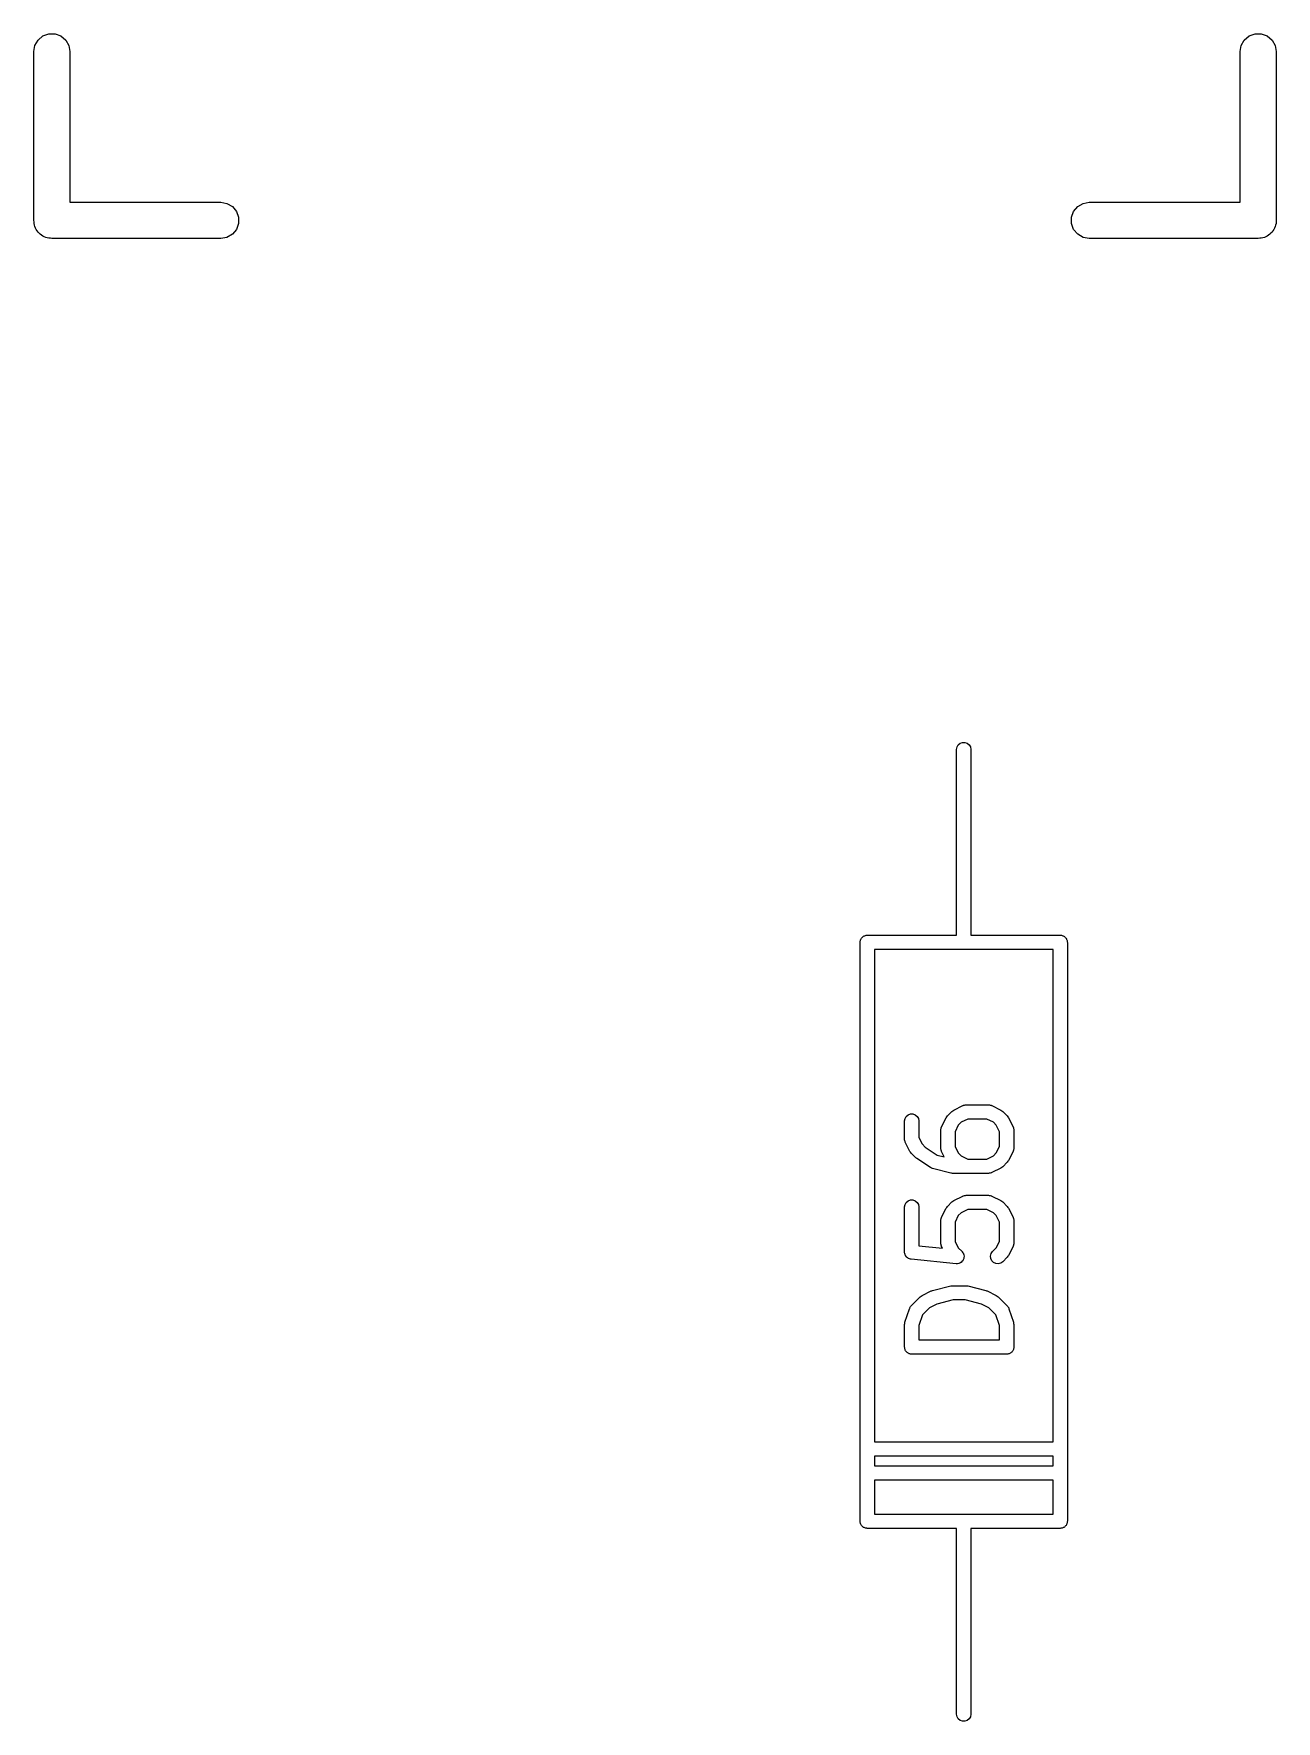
# Model space of a CAD drawing. Extents: x 30 to 168, y -145 to -27.
# Drawn here: x 133.21 to 146.29, y -139.15 to -121.38 of the extents above; entities that cross this region are included whole.
import ezdxf

# ---------------------------------------------------------------- set-up
doc = ezdxf.new("R2010")
doc.units = 0
doc.header["$MEASUREMENT"] = 0
doc.layers.add('BLACK', color=7, linetype='CONTINUOUS')

msp = doc.modelspace()

# ---------------------------------------------------------------- linework, layer by layer
at = {"layer": 'Black'}
for p, q in [((133.209, -121.572), (133.221, -121.507)), ((133.221, -121.507), (133.254, -121.45)), ((133.254, -121.45), (133.305, -121.407)), ((133.305, -121.407), (133.367, -121.384)), ((133.367, -121.384), (133.433, -121.384)), ((133.433, -121.384), (133.495, -121.407)), ((133.495, -121.407), (133.546, -121.45)), ((133.546, -121.45), (133.579, -121.507)), ((133.579, -121.507), (133.59, -121.572)), ((145.909, -121.572), (145.921, -121.507)), ((145.921, -121.507), (145.954, -121.45)), ((145.954, -121.45), (146.005, -121.407)), ((146.005, -121.407), (146.067, -121.384)), ((146.067, -121.384), (146.133, -121.384)), ((146.133, -121.384), (146.195, -121.407)), ((146.195, -121.407), (146.246, -121.45)), ((146.246, -121.45), (146.279, -121.507)), ((146.279, -121.507), (146.29, -121.572)), ((133.209, -123.35), (133.209, -121.572)), ((133.59, -121.572), (133.59, -123.159)), ((145.909, -123.159), (145.909, -121.572)), ((146.29, -121.572), (146.29, -123.35)), ((133.59, -123.159), (135.178, -123.159)), ((135.178, -123.159), (135.243, -123.171)), ((135.243, -123.171), (135.3, -123.204)), ((135.3, -123.204), (135.343, -123.255)), ((135.343, -123.255), (135.366, -123.317)), ((135.366, -123.317), (135.366, -123.383)), ((144.134, -123.317), (144.157, -123.255)), ((144.134, -123.383), (144.134, -123.317)), ((144.157, -123.255), (144.2, -123.204)), ((144.2, -123.204), (144.257, -123.171)), ((144.257, -123.171), (144.322, -123.159)), ((144.322, -123.159), (145.909, -123.159)), ((133.212, -123.366), (133.209, -123.35)), ((133.212, -123.383), (133.212, -123.366)), ((133.218, -123.399), (133.212, -123.383)), ((133.221, -123.415), (133.218, -123.399)), ((133.229, -123.43), (133.221, -123.415)), ((133.235, -123.445), (133.229, -123.43)), ((133.246, -123.458), (133.235, -123.445)), ((133.254, -123.472), (133.246, -123.458)), ((133.267, -123.483), (133.254, -123.472)), ((133.278, -123.496), (133.267, -123.483)), ((133.292, -123.504), (133.278, -123.496)), ((135.3, -123.496), (135.243, -123.529)), ((135.343, -123.445), (135.3, -123.496)), ((135.366, -123.383), (135.343, -123.445)), ((144.157, -123.445), (144.134, -123.383)), ((144.2, -123.496), (144.157, -123.445)), ((144.257, -123.529), (144.2, -123.496)), ((146.222, -123.496), (146.208, -123.504)), ((146.233, -123.483), (146.222, -123.496)), ((146.246, -123.472), (146.233, -123.483)), ((146.254, -123.458), (146.246, -123.472)), ((146.265, -123.445), (146.254, -123.458)), ((146.271, -123.43), (146.265, -123.445)), ((146.279, -123.415), (146.271, -123.43)), ((146.282, -123.399), (146.279, -123.415)), ((146.288, -123.383), (146.282, -123.399)), ((146.29, -123.35), (146.288, -123.366)), ((146.288, -123.366), (146.288, -123.383)), ((133.305, -123.515), (133.292, -123.504)), ((133.32, -123.521), (133.305, -123.515)), ((133.335, -123.529), (133.32, -123.521)), ((133.351, -123.532), (133.335, -123.529)), ((133.367, -123.538), (133.351, -123.532)), ((133.384, -123.538), (133.367, -123.538)), ((133.4, -123.54), (133.384, -123.538)), ((135.178, -123.54), (133.4, -123.54)), ((135.243, -123.529), (135.178, -123.54)), ((144.322, -123.54), (144.257, -123.529)), ((146.1, -123.54), (144.322, -123.54)), ((146.116, -123.538), (146.1, -123.54)), ((146.133, -123.538), (146.116, -123.538)), ((146.149, -123.532), (146.133, -123.538)), ((146.165, -123.529), (146.149, -123.532)), ((146.18, -123.521), (146.165, -123.529)), ((146.195, -123.515), (146.18, -123.521)), ((146.208, -123.504), (146.195, -123.515)), ((142.925, -128.92), (142.93, -128.894)), ((142.925, -130.19), (142.925, -128.92)), ((142.93, -128.894), (142.943, -128.872)), ((142.943, -128.872), (142.963, -128.855)), ((142.963, -128.855), (142.987, -128.846)), ((142.987, -128.846), (143.013, -128.846)), ((143.013, -128.846), (143.037, -128.855)), ((143.037, -128.855), (143.057, -128.872)), ((143.057, -128.872), (143.07, -128.894)), ((143.07, -128.894), (143.075, -128.92)), ((143.075, -128.92), (143.075, -130.19)), ((142.925, -130.877), (142.925, -130.19)), ((143.075, -130.19), (143.075, -130.877)), ((141.909, -130.952), (141.91, -130.946)), ((141.909, -137.048), (141.909, -130.952)), ((141.91, -130.939), (141.912, -130.933)), ((141.91, -130.946), (141.91, -130.939)), ((141.912, -130.933), (141.914, -130.926)), ((141.914, -130.926), (141.917, -130.921)), ((141.917, -130.921), (141.919, -130.915)), ((141.919, -130.915), (141.923, -130.909)), ((141.923, -130.909), (141.927, -130.904)), ((141.927, -130.904), (141.932, -130.9)), ((141.932, -130.9), (141.936, -130.895)), ((141.936, -130.895), (141.941, -130.891)), ((141.941, -130.891), (141.946, -130.887)), ((141.946, -130.887), (141.953, -130.885)), ((141.953, -130.885), (141.958, -130.882)), ((141.958, -130.882), (141.965, -130.88)), ((141.965, -130.88), (141.971, -130.878)), ((141.971, -130.878), (141.978, -130.878)), ((141.978, -130.878), (141.984, -130.877)), ((141.984, -130.877), (142.925, -130.877)), ((143.075, -130.877), (144.016, -130.877)), ((144.016, -130.877), (144.022, -130.878)), ((144.022, -130.878), (144.029, -130.878)), ((144.029, -130.878), (144.035, -130.88)), ((144.035, -130.88), (144.042, -130.882)), ((144.042, -130.882), (144.047, -130.885)), ((144.047, -130.885), (144.053, -130.887)), ((144.053, -130.887), (144.059, -130.891)), ((144.059, -130.891), (144.064, -130.895)), ((144.064, -130.895), (144.068, -130.9)), ((144.068, -130.9), (144.073, -130.904)), ((144.073, -130.904), (144.077, -130.909)), ((144.077, -130.909), (144.081, -130.915)), ((144.081, -130.915), (144.083, -130.921)), ((144.083, -130.921), (144.086, -130.926)), ((144.086, -130.926), (144.088, -130.933)), ((144.088, -130.933), (144.09, -130.939)), ((144.09, -130.939), (144.09, -130.946)), ((144.09, -130.946), (144.091, -130.952)), ((144.091, -130.952), (144.091, -137.048)), ((143, -131.027), (142.059, -131.027)), ((142.059, -131.027), (142.059, -136.211)), ((143.941, -131.027), (143, -131.027)), ((143.941, -136.211), (143.941, -131.027)), ((142.828, -132.78), (142.876, -132.733)), ((142.876, -132.733), (142.885, -132.726)), ((142.885, -132.726), (142.895, -132.719)), ((142.895, -132.719), (142.99, -132.671)), ((142.99, -132.671), (142.994, -132.67)), ((142.994, -132.67), (142.998, -132.668)), ((142.998, -132.668), (143.007, -132.666)), ((143.007, -132.666), (143.015, -132.664)), ((143.015, -132.664), (143.02, -132.664)), ((143.02, -132.664), (143.024, -132.663)), ((143.024, -132.663), (143.262, -132.663)), ((143.262, -132.663), (143.266, -132.664)), ((143.266, -132.664), (143.27, -132.664)), ((143.27, -132.664), (143.279, -132.666)), ((143.279, -132.666), (143.288, -132.668)), ((143.288, -132.668), (143.291, -132.67)), ((143.291, -132.67), (143.295, -132.671)), ((143.295, -132.671), (143.391, -132.719)), ((143.391, -132.719), (143.4, -132.726)), ((143.4, -132.726), (143.41, -132.733)), ((143.41, -132.733), (143.458, -132.78)), ((142.377, -132.833), (142.382, -132.808)), ((142.377, -133.024), (142.377, -132.833)), ((142.382, -132.808), (142.395, -132.785)), ((142.395, -132.785), (142.415, -132.768)), ((142.415, -132.768), (142.439, -132.759)), ((142.439, -132.759), (142.465, -132.759)), ((142.465, -132.759), (142.49, -132.768)), ((142.49, -132.768), (142.51, -132.785)), ((142.51, -132.785), (142.523, -132.808)), ((142.523, -132.808), (142.527, -132.833)), ((142.527, -132.833), (142.527, -133.006)), ((142.759, -132.92), (142.761, -132.912)), ((142.761, -132.912), (142.763, -132.903)), ((142.763, -132.903), (142.765, -132.899)), ((142.765, -132.899), (142.766, -132.895)), ((142.766, -132.895), (142.814, -132.8)), ((142.814, -132.8), (142.821, -132.79)), ((142.821, -132.79), (142.828, -132.78)), ((142.943, -132.878), (142.908, -132.946)), ((142.973, -132.847), (142.943, -132.878)), ((143.042, -132.813), (142.973, -132.847)), ((143.244, -132.813), (143.042, -132.813)), ((143.313, -132.847), (143.244, -132.813)), ((143.343, -132.878), (143.313, -132.847)), ((143.377, -132.946), (143.343, -132.878)), ((143.458, -132.78), (143.465, -132.79)), ((143.465, -132.79), (143.472, -132.8)), ((143.472, -132.8), (143.519, -132.895)), ((143.519, -132.895), (143.521, -132.899)), ((143.521, -132.899), (143.523, -132.903)), ((143.523, -132.903), (143.524, -132.912)), ((143.524, -132.912), (143.527, -132.92)), ((142.378, -133.028), (142.377, -133.024)), ((142.378, -133.032), (142.378, -133.028)), ((142.38, -133.041), (142.378, -133.032)), ((142.382, -133.049), (142.38, -133.041)), ((142.384, -133.053), (142.382, -133.049)), ((142.385, -133.057), (142.384, -133.053)), ((142.433, -133.153), (142.385, -133.057)), ((142.527, -133.006), (142.562, -133.075)), ((142.562, -133.075), (142.595, -133.108)), ((142.758, -132.929), (142.759, -132.924)), ((142.758, -133.119), (142.758, -132.929)), ((142.759, -132.924), (142.759, -132.92)), ((142.908, -132.946), (142.908, -133.101)), ((143.377, -133.101), (143.377, -132.946)), ((143.527, -132.92), (143.527, -132.924)), ((143.527, -132.924), (143.527, -132.929)), ((143.527, -132.929), (143.527, -133.119)), ((142.44, -133.162), (142.433, -133.153)), ((142.447, -133.172), (142.44, -133.162)), ((142.495, -133.22), (142.447, -133.172)), ((142.501, -133.224), (142.495, -133.22)), ((142.506, -133.229), (142.501, -133.224)), ((142.649, -133.324), (142.506, -133.229)), ((142.595, -133.108), (142.721, -133.192)), ((142.721, -133.192), (142.795, -133.211)), ((142.759, -133.123), (142.758, -133.119)), ((142.759, -133.128), (142.759, -133.123)), ((142.761, -133.136), (142.759, -133.128)), ((142.763, -133.145), (142.761, -133.136)), ((142.765, -133.148), (142.763, -133.145)), ((142.766, -133.153), (142.765, -133.148)), ((142.795, -133.211), (142.766, -133.153)), ((142.908, -133.101), (142.943, -133.17)), ((142.943, -133.17), (142.973, -133.2)), ((142.973, -133.2), (143.042, -133.235)), ((143.042, -133.235), (143.244, -133.235)), ((143.244, -133.235), (143.313, -133.2)), ((143.313, -133.2), (143.343, -133.17)), ((143.343, -133.17), (143.377, -133.101)), ((143.458, -133.267), (143.41, -133.315)), ((143.465, -133.257), (143.458, -133.267)), ((143.472, -133.248), (143.465, -133.257)), ((143.519, -133.153), (143.472, -133.248)), ((143.521, -133.148), (143.519, -133.153)), ((143.523, -133.145), (143.521, -133.148)), ((143.524, -133.136), (143.523, -133.145)), ((143.527, -133.128), (143.524, -133.136)), ((143.527, -133.119), (143.527, -133.123)), ((143.527, -133.123), (143.527, -133.128)), ((142.661, -133.329), (142.649, -133.324)), ((142.672, -133.335), (142.661, -133.329)), ((142.863, -133.382), (142.672, -133.335)), ((142.872, -133.383), (142.863, -133.382)), ((142.881, -133.385), (142.872, -133.383)), ((143.262, -133.385), (142.881, -133.385)), ((143.266, -133.384), (143.262, -133.385)), ((143.27, -133.384), (143.266, -133.384)), ((143.279, -133.382), (143.27, -133.384)), ((143.288, -133.38), (143.279, -133.382)), ((143.291, -133.378), (143.288, -133.38)), ((143.295, -133.377), (143.291, -133.378)), ((143.391, -133.329), (143.295, -133.377)), ((143.4, -133.322), (143.391, -133.329)), ((143.41, -133.315), (143.4, -133.322)), ((142.895, -133.671), (142.99, -133.623)), ((142.99, -133.623), (142.994, -133.622)), ((142.994, -133.622), (142.998, -133.62)), ((142.998, -133.62), (143.007, -133.618)), ((143.007, -133.618), (143.015, -133.616)), ((143.015, -133.616), (143.02, -133.616)), ((143.02, -133.616), (143.024, -133.615)), ((143.024, -133.615), (143.262, -133.615)), ((143.262, -133.615), (143.266, -133.616)), ((143.266, -133.616), (143.27, -133.616)), ((143.27, -133.616), (143.279, -133.618)), ((143.279, -133.618), (143.288, -133.62)), ((143.288, -133.62), (143.291, -133.622)), ((143.291, -133.622), (143.295, -133.623)), ((143.295, -133.623), (143.391, -133.671)), ((142.377, -133.738), (142.382, -133.712)), ((142.377, -134.214), (142.377, -133.738)), ((142.382, -133.712), (142.395, -133.69)), ((142.395, -133.69), (142.415, -133.673)), ((142.415, -133.673), (142.439, -133.664)), ((142.439, -133.664), (142.465, -133.664)), ((142.465, -133.664), (142.49, -133.673)), ((142.49, -133.673), (142.51, -133.69)), ((142.51, -133.69), (142.523, -133.712)), ((142.523, -133.712), (142.527, -133.738)), ((142.527, -133.738), (142.527, -134.146)), ((142.766, -133.847), (142.814, -133.752)), ((142.814, -133.752), (142.821, -133.743)), ((142.821, -133.743), (142.828, -133.733)), ((142.828, -133.733), (142.876, -133.685)), ((142.876, -133.685), (142.885, -133.678)), ((142.885, -133.678), (142.895, -133.671)), ((142.973, -133.8), (142.943, -133.83)), ((143.042, -133.765), (142.973, -133.8)), ((143.244, -133.765), (143.042, -133.765)), ((143.313, -133.8), (143.244, -133.765)), ((143.343, -133.83), (143.313, -133.8)), ((143.391, -133.671), (143.4, -133.678)), ((143.4, -133.678), (143.41, -133.685)), ((143.41, -133.685), (143.458, -133.733)), ((143.458, -133.733), (143.465, -133.743)), ((143.465, -133.743), (143.472, -133.752)), ((143.472, -133.752), (143.519, -133.847)), ((142.758, -133.881), (142.759, -133.877)), ((142.758, -134.119), (142.758, -133.881)), ((142.759, -133.872), (142.761, -133.864)), ((142.759, -133.877), (142.759, -133.872)), ((142.761, -133.864), (142.763, -133.855)), ((142.763, -133.855), (142.765, -133.852)), ((142.765, -133.852), (142.766, -133.847)), ((142.943, -133.83), (142.908, -133.899)), ((142.908, -133.899), (142.908, -134.101)), ((143.377, -133.899), (143.343, -133.83)), ((143.377, -134.101), (143.377, -133.899)), ((143.519, -133.847), (143.521, -133.852)), ((143.521, -133.852), (143.523, -133.855)), ((143.523, -133.855), (143.524, -133.864)), ((143.524, -133.864), (143.527, -133.872)), ((143.527, -133.872), (143.527, -133.877)), ((143.527, -133.877), (143.527, -133.881)), ((143.527, -133.881), (143.527, -134.119)), ((142.527, -134.146), (142.776, -134.171)), ((142.759, -134.123), (142.758, -134.119)), ((142.759, -134.128), (142.759, -134.123)), ((142.761, -134.136), (142.759, -134.128)), ((142.763, -134.145), (142.761, -134.136)), ((142.765, -134.148), (142.763, -134.145)), ((142.766, -134.153), (142.765, -134.148)), ((142.776, -134.171), (142.766, -134.153)), ((142.908, -134.101), (142.943, -134.17)), ((143.343, -134.17), (143.377, -134.101)), ((143.519, -134.153), (143.472, -134.248)), ((143.521, -134.148), (143.519, -134.153)), ((143.523, -134.145), (143.521, -134.148)), ((143.524, -134.136), (143.523, -134.145)), ((143.527, -134.128), (143.524, -134.136)), ((143.527, -134.119), (143.527, -134.123)), ((143.527, -134.123), (143.527, -134.128)), ((142.378, -134.217), (142.377, -134.214)), ((142.378, -134.22), (142.378, -134.217)), ((142.38, -134.23), (142.378, -134.22)), ((142.382, -134.24), (142.38, -134.23)), ((142.383, -134.242), (142.382, -134.24)), ((142.384, -134.245), (142.383, -134.242)), ((142.39, -134.254), (142.384, -134.245)), ((142.395, -134.262), (142.39, -134.254)), ((142.397, -134.264), (142.395, -134.262)), ((142.399, -134.267), (142.397, -134.264)), ((142.407, -134.273), (142.399, -134.267)), ((142.415, -134.279), (142.407, -134.273)), ((142.418, -134.28), (142.415, -134.279)), ((142.42, -134.282), (142.418, -134.28)), ((142.43, -134.285), (142.42, -134.282)), ((142.439, -134.288), (142.43, -134.285)), ((142.442, -134.288), (142.439, -134.288)), ((142.445, -134.289), (142.442, -134.288)), ((142.921, -134.337), (142.445, -134.289)), ((142.922, -134.336), (142.921, -134.337)), ((142.934, -134.336), (142.922, -134.337)), ((142.922, -134.337), (142.922, -134.336)), ((142.947, -134.335), (142.934, -134.336)), ((142.943, -134.17), (142.982, -134.209)), ((142.948, -134.334), (142.947, -134.335)), ((142.959, -134.329), (142.948, -134.334)), ((142.948, -134.334), (142.948, -134.334)), ((142.971, -134.324), (142.959, -134.329)), ((142.972, -134.323), (142.971, -134.324)), ((142.971, -134.324), (142.971, -134.324)), ((142.98, -134.314), (142.972, -134.323)), ((142.989, -134.306), (142.98, -134.314)), ((142.982, -134.209), (142.982, -134.209)), ((142.982, -134.209), (142.982, -134.21)), ((142.982, -134.21), (142.989, -134.22)), ((142.989, -134.22), (142.997, -134.23)), ((142.99, -134.305), (142.989, -134.306)), ((142.995, -134.294), (142.99, -134.305)), ((142.99, -134.305), (142.99, -134.305)), ((143.001, -134.282), (142.995, -134.294)), ((142.997, -134.23), (142.997, -134.231)), ((142.997, -134.231), (142.997, -134.231)), ((142.997, -134.231), (143, -134.243)), ((143, -134.243), (143.003, -134.255)), ((143.002, -134.269), (143.001, -134.281)), ((143.001, -134.281), (143.001, -134.282)), ((143.001, -134.282), (143.001, -134.282)), ((143.003, -134.256), (143.002, -134.269)), ((143.003, -134.255), (143.003, -134.256)), ((143.003, -134.256), (143.003, -134.256)), ((143.282, -134.255), (143.289, -134.23)), ((143.285, -134.281), (143.282, -134.255)), ((143.296, -134.305), (143.285, -134.281)), ((143.289, -134.23), (143.304, -134.209)), ((143.314, -134.323), (143.296, -134.305)), ((143.304, -134.209), (143.343, -134.17)), ((143.338, -134.334), (143.314, -134.323)), ((143.364, -134.337), (143.338, -134.334)), ((143.389, -134.33), (143.364, -134.337)), ((143.41, -134.315), (143.389, -134.33)), ((143.458, -134.267), (143.41, -134.315)), ((143.465, -134.257), (143.458, -134.267)), ((143.472, -134.248), (143.465, -134.257)), ((142.447, -134.78), (142.542, -134.685)), ((142.542, -134.685), (142.552, -134.678)), ((142.552, -134.678), (142.562, -134.671)), ((142.562, -134.671), (142.657, -134.623)), ((142.657, -134.623), (142.665, -134.621)), ((142.665, -134.621), (142.672, -134.618)), ((142.672, -134.618), (142.863, -134.57)), ((142.863, -134.57), (142.872, -134.569)), ((142.872, -134.569), (142.881, -134.568)), ((142.881, -134.568), (143.024, -134.568)), ((143.024, -134.568), (143.033, -134.569)), ((143.033, -134.569), (143.042, -134.57)), ((143.042, -134.57), (143.232, -134.618)), ((143.232, -134.618), (143.24, -134.621)), ((143.24, -134.621), (143.248, -134.623)), ((143.248, -134.623), (143.343, -134.671)), ((143.343, -134.671), (143.353, -134.678)), ((143.353, -134.678), (143.363, -134.685)), ((143.363, -134.685), (143.458, -134.78)), ((142.381, -134.952), (142.429, -134.81)), ((142.429, -134.81), (142.431, -134.806)), ((142.431, -134.806), (142.432, -134.802)), ((142.432, -134.802), (142.437, -134.794)), ((142.437, -134.794), (142.441, -134.787)), ((142.441, -134.787), (142.444, -134.784)), ((142.444, -134.784), (142.447, -134.78)), ((142.566, -134.874), (142.527, -134.988)), ((142.64, -134.8), (142.566, -134.874)), ((142.717, -134.761), (142.64, -134.8)), ((142.89, -134.718), (142.717, -134.761)), ((143.015, -134.718), (142.89, -134.718)), ((143.188, -134.761), (143.015, -134.718)), ((143.265, -134.8), (143.188, -134.761)), ((143.339, -134.874), (143.265, -134.8)), ((143.377, -134.988), (143.339, -134.874)), ((143.458, -134.78), (143.46, -134.784)), ((143.46, -134.784), (143.464, -134.787)), ((143.464, -134.787), (143.468, -134.794)), ((143.468, -134.794), (143.473, -134.802)), ((143.473, -134.802), (143.474, -134.806)), ((143.474, -134.806), (143.476, -134.81)), ((143.476, -134.81), (143.524, -134.952)), ((142.377, -134.976), (142.379, -134.964)), ((142.377, -135.214), (142.377, -134.976)), ((142.379, -134.964), (142.381, -134.952)), ((142.527, -134.988), (142.527, -135.139)), ((143.377, -135.139), (143.377, -134.988)), ((143.524, -134.952), (143.525, -134.964)), ((143.525, -134.964), (143.527, -134.976)), ((143.527, -134.976), (143.527, -135.214)), ((142.379, -135.221), (142.377, -135.214)), ((142.379, -135.227), (142.379, -135.221)), ((142.381, -135.233), (142.379, -135.227)), ((142.527, -135.139), (143.377, -135.139)), ((143.526, -135.227), (143.524, -135.233)), ((143.527, -135.214), (143.526, -135.221)), ((143.526, -135.221), (143.526, -135.227)), ((142.382, -135.24), (142.381, -135.233)), ((142.385, -135.246), (142.382, -135.24)), ((142.387, -135.252), (142.385, -135.246)), ((142.392, -135.257), (142.387, -135.252)), ((142.395, -135.262), (142.392, -135.257)), ((142.4, -135.267), (142.395, -135.262)), ((142.404, -135.272), (142.4, -135.267)), ((142.41, -135.275), (142.404, -135.272)), ((142.415, -135.279), (142.41, -135.275)), ((142.421, -135.281), (142.415, -135.279)), ((142.427, -135.285), (142.421, -135.281)), ((142.433, -135.286), (142.427, -135.285)), ((142.439, -135.288), (142.433, -135.286)), ((142.446, -135.288), (142.439, -135.288)), ((142.452, -135.289), (142.446, -135.288)), ((143.452, -135.289), (142.452, -135.289)), ((143.459, -135.288), (143.452, -135.289)), ((143.465, -135.288), (143.459, -135.288)), ((143.472, -135.286), (143.465, -135.288)), ((143.478, -135.285), (143.472, -135.286)), ((143.484, -135.281), (143.478, -135.285)), ((143.49, -135.279), (143.484, -135.281)), ((143.495, -135.275), (143.49, -135.279)), ((143.501, -135.272), (143.495, -135.275)), ((143.505, -135.267), (143.501, -135.272)), ((143.51, -135.262), (143.505, -135.267)), ((143.513, -135.257), (143.51, -135.262)), ((143.517, -135.252), (143.513, -135.257)), ((143.52, -135.246), (143.517, -135.252)), ((143.523, -135.24), (143.52, -135.246)), ((143.524, -135.233), (143.523, -135.24)), ((142.059, -136.211), (143.941, -136.211)), ((142.059, -136.361), (142.059, -136.465)), ((143.941, -136.361), (142.059, -136.361)), ((142.059, -136.465), (143.941, -136.465)), ((143.941, -136.465), (143.941, -136.361)), ((143.941, -136.615), (142.059, -136.615)), ((142.059, -136.615), (142.059, -136.973)), ((143.941, -136.973), (143.941, -136.615)), ((142.059, -136.973), (143, -136.973)), ((143, -136.973), (143.941, -136.973)), ((141.91, -137.054), (141.909, -137.048)), ((141.91, -137.061), (141.91, -137.054)), ((141.912, -137.067), (141.91, -137.061)), ((141.914, -137.074), (141.912, -137.067)), ((141.917, -137.079), (141.914, -137.074)), ((141.919, -137.085), (141.917, -137.079)), ((141.923, -137.091), (141.919, -137.085)), ((141.927, -137.096), (141.923, -137.091)), ((141.932, -137.1), (141.927, -137.096)), ((141.936, -137.105), (141.932, -137.1)), ((141.941, -137.109), (141.936, -137.105)), ((141.946, -137.113), (141.941, -137.109)), ((141.953, -137.115), (141.946, -137.113)), ((141.958, -137.118), (141.953, -137.115)), ((141.965, -137.12), (141.958, -137.118)), ((141.971, -137.122), (141.965, -137.12)), ((141.978, -137.122), (141.971, -137.122)), ((141.984, -137.123), (141.978, -137.122)), ((142.925, -137.123), (141.984, -137.123)), ((142.925, -137.81), (142.925, -137.123)), ((144.016, -137.123), (143.075, -137.123)), ((143.075, -137.123), (143.075, -137.81)), ((144.022, -137.122), (144.016, -137.123)), ((144.029, -137.122), (144.022, -137.122)), ((144.035, -137.12), (144.029, -137.122)), ((144.042, -137.118), (144.035, -137.12)), ((144.047, -137.115), (144.042, -137.118)), ((144.053, -137.113), (144.047, -137.115)), ((144.059, -137.109), (144.053, -137.113)), ((144.064, -137.105), (144.059, -137.109)), ((144.068, -137.1), (144.064, -137.105)), ((144.073, -137.096), (144.068, -137.1)), ((144.077, -137.091), (144.073, -137.096)), ((144.081, -137.085), (144.077, -137.091)), ((144.083, -137.079), (144.081, -137.085)), ((144.086, -137.074), (144.083, -137.079)), ((144.088, -137.067), (144.086, -137.074)), ((144.09, -137.061), (144.088, -137.067)), ((144.091, -137.048), (144.09, -137.054)), ((144.09, -137.054), (144.09, -137.061)), ((142.925, -139.08), (142.925, -137.81)), ((143.075, -137.81), (143.075, -139.08)), ((142.93, -139.106), (142.925, -139.08)), ((142.943, -139.128), (142.93, -139.106)), ((142.963, -139.145), (142.943, -139.128)), ((143.057, -139.128), (143.037, -139.145)), ((143.07, -139.106), (143.057, -139.128)), ((143.075, -139.08), (143.07, -139.106)), ((142.987, -139.154), (142.963, -139.145)), ((143.013, -139.154), (142.987, -139.154)), ((143.037, -139.145), (143.013, -139.154))]:
    msp.add_line(p, q, dxfattribs=at)

doc.saveas('drawing.dxf')
